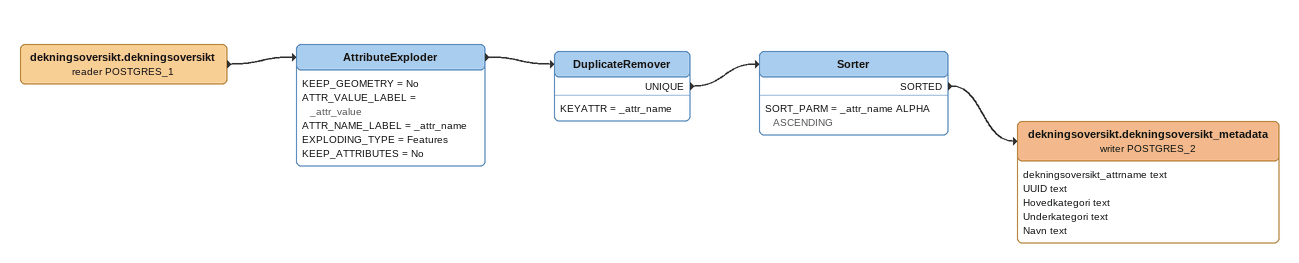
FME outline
dekningsoversikt.dekningsoversikt (reader POSTGRES_1)
    -> AttributeExploder
AttributeExploder
    KEEP_GEOMETRY = No
    ATTR_VALUE_LABEL = _attr_value
    ATTR_NAME_LABEL = _attr_name
    EXPLODING_TYPE = Features
    KEEP_ATTRIBUTES = No
    -> DuplicateRemover
DuplicateRemover
    KEYATTR = _attr_name
    UNIQUE -> Sorter
Sorter
    SORT_PARM = _attr_name ALPHA ASCENDING
    SORTED -> dekningsoversikt.dekningsoversikt_metadata (writer POSTGRES_2)
dekningsoversikt.dekningsoversikt_metadata (writer POSTGRES_2)
    attributes: dekningsoversikt_attrname text, UUID text, Hovedkategori text, Underkategori text, Navn text
